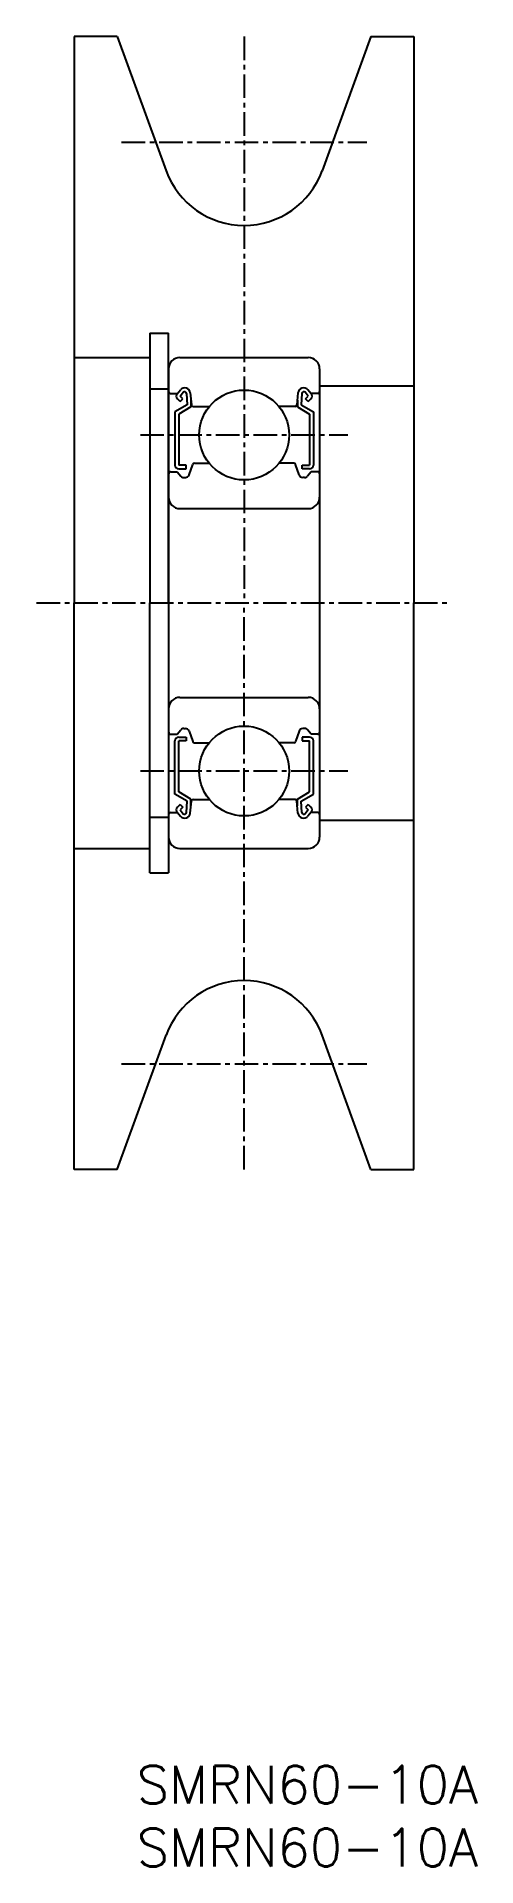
# Model space of a CAD drawing. Extents: x 219.4 to 242.7, y 33.6 to 130.5.
import ezdxf

# ---------------------------------------------------------------- set-up
doc = ezdxf.new("R2010")
doc.units = 0
doc.linetypes.add('CENTER', pattern=[2, 1.25, -0.25, 0.25, -0.25])
doc.layers.get('0').update_dxf_attribs({"linetype": 'CONTINUOUS'})
doc.layers.add('CENTER', color=1, linetype='CENTER')
doc.styles.add('MISUMI', font='txt.shx')

# ---------------------------------------------------------------- blocks, each defined once
blk = doc.blocks.new('*U395')
at = {"color": 7, "linetype": 'CONTINUOUS', "style": 'MISUMI'}
for p in [(224.725, 36.905), (224.725, 33.572)]:
    blk.add_text('SMRN60-10A', height=2, dxfattribs=at).set_placement(p)

msp = doc.modelspace()

# ---------------------------------------------------------------- linework, layer by layer
at = {"color": 7, "linetype": 'CONTINUOUS'}
for p, q in [((221.415, 130.488), (221.415, 100.488)), ((223.694, 130.488), (221.415, 130.488)), ((223.694, 130.488), (226.28, 123.383)), ((237.135, 130.488), (234.549, 123.383)), ((237.135, 130.488), (239.415, 130.488)), ((239.415, 130.488), (239.415, 100.488)), ((225.415, 114.788), (225.415, 100.488)), ((225.415, 114.788), (226.415, 114.788)), ((226.415, 100.488), (226.415, 114.788)), ((221.415, 113.488), (225.415, 113.488)), ((227.015, 113.488), (233.815, 113.488)), ((226.415, 112.888), (226.415, 88.088)), ((234.415, 112.888), (234.415, 88.088)), ((225.415, 111.831), (226.415, 111.831)), ((226.515, 111.588), (226.875, 111.588)), ((226.863, 111.574), (227.034, 111.778)), ((227.017, 111.446), (227.187, 111.648)), ((227.363, 111.589), (227.396, 110.989)), ((227.563, 111.612), (227.618, 110.979)), ((233.266, 111.612), (233.212, 110.979)), ((233.466, 111.589), (233.434, 110.989)), ((233.813, 111.446), (233.643, 111.648)), ((233.966, 111.574), (233.796, 111.778)), ((234.315, 111.588), (233.955, 111.588)), ((234.415, 111.988), (239.415, 111.988)), ((227.396, 110.989), (226.746, 110.613)), ((226.746, 110.613), (226.746, 107.788)), ((227.017, 111.163), (226.875, 111.304)), ((227.596, 110.873), (226.946, 110.498)), ((226.946, 110.498), (226.946, 107.788)), ((227.158, 111.305), (227.017, 111.446)), ((227.017, 111.163), (227.158, 111.305)), ((227.596, 111.234), (227.596, 110.873)), ((227.717, 110.888), (228.565, 110.888)), ((233.112, 110.888), (232.264, 110.888)), ((233.234, 111.234), (233.234, 110.873)), ((233.234, 110.873), (233.884, 110.498)), ((233.434, 110.989), (234.084, 110.613)), ((233.672, 111.305), (233.813, 111.446)), ((233.813, 111.163), (233.672, 111.305)), ((233.813, 111.163), (233.954, 111.304)), ((233.884, 110.498), (233.884, 107.788)), ((234.084, 110.613), (234.084, 107.788)), ((227.346, 107.788), (226.946, 107.788)), ((226.946, 107.588), (227.346, 107.588)), ((227.346, 107.588), (227.346, 107.788)), ((227.494, 107.269), (227.695, 107.822)), ((227.789, 107.888), (228.565, 107.888)), ((233.041, 107.888), (232.264, 107.888)), ((233.336, 107.269), (233.135, 107.822)), ((233.484, 107.588), (233.484, 107.788)), ((233.484, 107.788), (233.884, 107.788)), ((233.884, 107.588), (233.484, 107.588)), ((226.515, 107.438), (226.865, 107.438)), ((226.865, 107.438), (227.056, 107.209)), ((227.21, 107.138), (227.306, 107.138)), ((233.62, 107.138), (233.524, 107.138)), ((233.965, 107.438), (233.773, 107.209)), ((234.315, 107.438), (233.965, 107.438)), ((227.015, 105.488), (233.815, 105.488)), ((221.415, 70.488), (221.415, 100.488)), ((225.415, 86.188), (225.415, 100.488)), ((226.415, 100.488), (226.415, 86.188)), ((239.415, 70.488), (239.415, 100.488)), ((227.015, 95.488), (233.815, 95.488)), ((226.515, 93.538), (226.865, 93.538)), ((226.746, 90.363), (226.746, 93.188)), ((226.865, 93.538), (227.056, 93.766)), ((226.946, 93.388), (227.346, 93.388)), ((227.346, 93.188), (226.946, 93.188)), ((226.946, 90.478), (226.946, 93.188)), ((227.21, 93.838), (227.306, 93.838)), ((227.346, 93.388), (227.346, 93.188)), ((227.494, 93.706), (227.695, 93.153)), ((227.789, 93.088), (228.565, 93.088)), ((233.041, 93.088), (232.264, 93.088)), ((233.336, 93.706), (233.135, 93.153)), ((233.484, 93.388), (233.484, 93.188)), ((233.884, 93.388), (233.484, 93.388)), ((233.484, 93.188), (233.884, 93.188)), ((233.62, 93.838), (233.524, 93.838)), ((233.965, 93.538), (233.773, 93.766)), ((233.884, 90.478), (233.884, 93.188)), ((234.315, 93.538), (233.965, 93.538)), ((234.084, 90.363), (234.084, 93.188)), ((227.396, 89.987), (226.746, 90.363)), ((227.596, 90.103), (226.946, 90.478)), ((233.234, 90.103), (233.884, 90.478)), ((233.434, 89.987), (234.084, 90.363)), ((226.515, 89.388), (226.875, 89.388)), ((226.863, 89.402), (227.034, 89.197)), ((227.017, 89.813), (226.875, 89.671)), ((227.017, 89.813), (227.158, 89.671)), ((227.158, 89.671), (227.017, 89.53)), ((227.017, 89.53), (227.187, 89.327)), ((227.363, 89.386), (227.396, 89.987)), ((227.563, 89.363), (227.618, 89.996)), ((227.596, 89.742), (227.596, 90.103)), ((227.717, 90.088), (228.565, 90.088)), ((233.112, 90.088), (232.264, 90.088)), ((233.266, 89.363), (233.212, 89.996)), ((233.234, 89.742), (233.234, 90.103)), ((233.466, 89.386), (233.434, 89.987)), ((233.813, 89.53), (233.643, 89.327)), ((233.813, 89.813), (233.672, 89.671)), ((233.672, 89.671), (233.813, 89.53)), ((233.966, 89.402), (233.796, 89.197)), ((233.813, 89.813), (233.954, 89.671)), ((234.315, 89.388), (233.955, 89.388)), ((225.415, 89.144), (226.415, 89.144)), ((234.415, 88.988), (239.415, 88.988)), ((221.415, 87.488), (225.415, 87.488)), ((227.015, 87.488), (233.815, 87.488)), ((228.715, 87.488), (228.715, 87.488)), ((230.415, 87.488), (230.415, 87.488)), ((225.415, 86.188), (226.415, 86.188)), ((223.694, 70.488), (226.28, 77.593)), ((237.135, 70.488), (234.549, 77.593)), ((223.694, 70.488), (221.415, 70.488)), ((237.135, 70.488), (239.415, 70.488))]:
    msp.add_line(p, q, dxfattribs=at)
for centre in [(230.415, 109.388), (230.415, 91.588)]:
    msp.add_circle(centre, 2.381, dxfattribs=at)
for centre, radius, start, end in [((230.415, 124.888), 4.4, 200, 340), ((227.015, 112.888), 0.6, 90, 180), ((233.815, 112.888), 0.6, 0, 90), ((226.515, 111.688), 0.1, 180, 270), ((227.017, 111.446), 0.2, 140.13695, 225.00202), ((227.264, 111.586), 0.3, 4.93539, 140.13695), ((227.263, 111.584), 0.1, 3.10166, 139.95027), ((233.565, 111.586), 0.3, 39.86305, 175.06461), ((233.566, 111.584), 0.1, 40.04973, 176.89834), ((233.813, 111.446), 0.2, 314.99798, 39.86305), ((234.315, 111.688), 0.1, 270, 0), ((227.717, 110.988), 0.1, 184.93539, 270), ((233.112, 110.988), 0.1, 270, 355.06461), ((226.946, 107.788), 0.2, 180, 270), ((227.789, 107.788), 0.1, 90, 159.99156), ((233.041, 107.788), 0.1, 20.00844, 90), ((233.884, 107.788), 0.2, 270, 0), ((226.515, 107.338), 0.1, 90, 180.81025), ((227.21, 107.338), 0.2, 219.97618, 270), ((227.306, 107.338), 0.2, 270, 339.99156), ((233.524, 107.338), 0.2, 200.00844, 270), ((233.62, 107.338), 0.2, 270, 320.02382), ((234.315, 107.338), 0.1, 359.18975, 90), ((227.015, 106.088), 0.6, 180, 270), ((233.815, 106.088), 0.6, 270, 0), ((227.015, 94.888), 0.6, 90, 180), ((233.815, 94.888), 0.6, 0, 90), ((226.515, 93.638), 0.1, 179.18975, 270), ((226.946, 93.188), 0.2, 90, 180), ((227.21, 93.638), 0.2, 90, 140.02382), ((227.306, 93.638), 0.2, 20.00844, 90), ((227.789, 93.188), 0.1, 200.00844, 270), ((233.041, 93.188), 0.1, 270, 339.99156), ((233.524, 93.638), 0.2, 90, 159.99156), ((233.62, 93.638), 0.2, 39.97618, 90), ((233.884, 93.188), 0.2, 0, 90), ((234.315, 93.638), 0.1, 270, 0.81025), ((226.515, 89.288), 0.1, 90, 180), ((227.017, 89.53), 0.2, 134.99798, 219.86305), ((227.264, 89.389), 0.3, 219.86305, 355.06461), ((227.263, 89.392), 0.1, 220.04973, 356.89834), ((227.717, 89.988), 0.1, 90, 175.06461), ((233.112, 89.988), 0.1, 4.93539, 90), ((233.565, 89.389), 0.3, 184.93539, 320.13695), ((233.566, 89.392), 0.1, 183.10166, 319.95027), ((233.813, 89.53), 0.2, 320.13695, 45.00202), ((234.315, 89.288), 0.1, 0, 90), ((227.015, 88.088), 0.6, 180, 270), ((233.815, 88.088), 0.6, 270, 0), ((230.415, 76.088), 4.4, 20, 160)]:
    msp.add_arc(centre, radius, start, end, dxfattribs=at)
at = {"layer": 'CENTER', "color": 1, "linetype": 'CENTER'}
for p, q in [((230.415, 130.488), (230.415, 100.488)), ((223.915, 124.888), (236.915, 124.888)), ((224.915, 109.388), (235.915, 109.388)), ((219.415, 100.488), (241.415, 100.488)), ((230.415, 70.488), (230.415, 100.488)), ((224.915, 91.594), (235.915, 91.594)), ((223.915, 76.088), (236.915, 76.088))]:
    msp.add_line(p, q, dxfattribs=at)

# ---------------------------------------------------------------- block references
at = {"color": 7, "linetype": 'CONTINUOUS'}
msp.add_blockref('*U395', (0, 0), dxfattribs=at)

doc.saveas('drawing.dxf')
